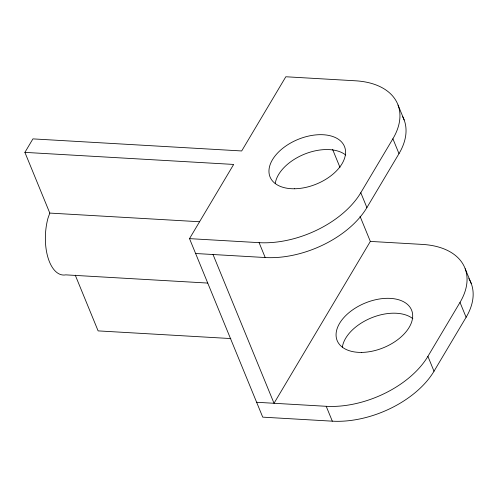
<?xml version="1.0" encoding="UTF-8"?>
<svg xmlns="http://www.w3.org/2000/svg" width="498" height="498" viewBox="0 0 498 498"><rect width="100%" height="100%" fill="white"/><g stroke="black" fill="none" stroke-linecap="round" stroke-linejoin="round"><path stroke-width="0.75" d="M195.621 253.507L265.204 257.534A80.427 48.287 -22.3 0 0 366.895 207.598L398.998 153.639L392.897 138.768A80.427 48.287 -22.3 0 0 355.41 80.788L285.827 76.76L241.686 150.956L32.924 138.886L24.9 152.376L49.8 213.082L47.951 218.28A40.214 20.063 -86.7 0 0 65.736 274.859L207.759 283.069M468.805 278.55A80.427 48.287 -22.3 0 1 466.109 317.282L434.007 371.24A80.427 48.287 -22.3 0 1 332.315 421.171L262.732 417.15L189.514 238.635L233.662 164.44L24.9 152.376M189.514 238.635L259.103 242.657A80.427 48.287 -22.3 0 0 360.795 192.72L392.897 138.768M360.023 216.257L370.338 241.412L274.024 403.28L213.013 254.515M256.632 402.272L326.215 406.3A80.427 48.287 -22.3 0 0 427.906 356.363L460.009 302.404A80.427 48.287 -22.3 0 0 422.528 244.425L370.338 241.412M49.8 213.082L199.574 221.741M230.823 338.565L98.118 330.89L75.266 275.176M398.058 105.084L404.158 119.962M465.176 268.727L471.276 283.605M460.009 302.404L466.109 317.282M360.795 192.72L366.895 207.598M427.906 356.363L434.007 371.24M332.608 149.419L339.978 167.384M259.103 242.657L265.204 257.534M326.215 406.3L332.315 421.171M342.35 347.106A40.214 24.147 -22.3 0 1 371.676 317.749A40.214 24.147 -22.3 0 1 412.842 318.676M275.238 183.463A40.214 24.147 -22.3 0 1 304.564 154.112A40.214 24.147 -22.3 0 1 345.73 155.034M402.733 116.756A80.427 48.287 -22.3 0 1 398.998 153.639M361.697 352.41A40.214 24.147 -22.3 0 0 412.027 311.356A40.214 24.147 -22.3 0 0 349.391 312.327A40.214 24.147 -22.3 0 0 361.697 352.41M294.586 188.767A40.214 24.147 -22.3 0 0 344.909 147.713A40.214 24.147 -22.3 0 0 282.279 148.684A40.214 24.147 -22.3 0 0 294.586 188.767"/></g></svg>
